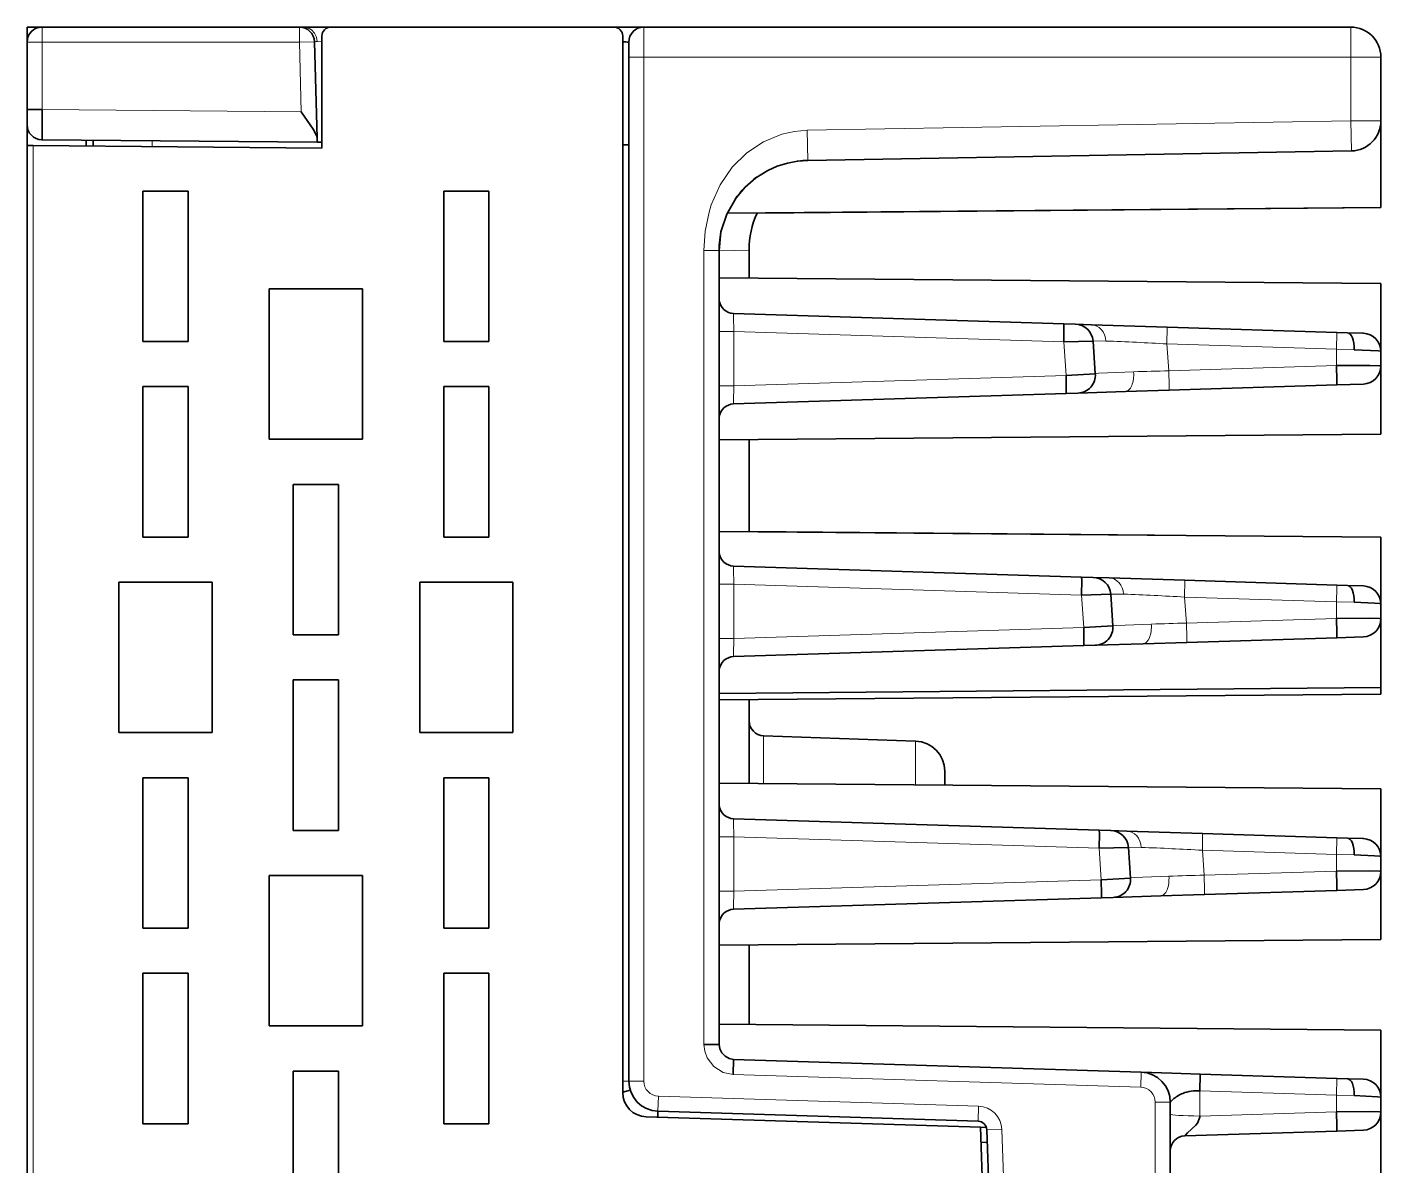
# Model space of a CAD drawing. Extents: x -45 to 645, y -160 to 467.
# Drawn here: x 187.26 to 232.26, y -22.95 to 14.91 of the extents above; entities that cross this region are included whole.
import ezdxf

# ---------------------------------------------------------------- set-up
doc = ezdxf.new("R2010")
doc.units = 0

msp = doc.modelspace()

# ---------------------------------------------------------------- linework, layer by layer
at = {"color": 7, "lineweight": 35, "ltscale": 0.019302}
msp.add_line((187.259, 14.135), (187.259, 14.907), dxfattribs=at)
at = {"color": 7, "lineweight": 35, "ltscale": 0.012325}
msp.add_line((187.752, 14.907), (187.259, 14.907), dxfattribs=at)
at = {"color": 7, "lineweight": 35, "ltscale": 0.213839}
msp.add_line((196.313, 14.907), (187.759, 14.907), dxfattribs=at)
at = {"color": 7, "lineweight": 13, "ltscale": 0.0125}
for p, q in [((187.759, 14.407), (187.759, 14.907)), ((196.313, 14.907), (196.313, 14.407)), ((187.759, 14.407), (187.259, 14.407)), ((196.813, 14.421), (196.313, 14.407)), ((207.759, 13.907), (207.259, 13.907)), ((209.759, 7.477), (210.259, 7.477)), ((207.759, -20.128), (207.259, -20.128)), ((224.275, -20.332), (224.291, -19.832)), ((208.244, -20.628), (208.228, -21.128)), ((218.886, -20.963), (218.87, -21.462)), ((224.759, -20.832), (225.259, -20.832))]:
    msp.add_line(p, q, dxfattribs=at)
at = {"color": 7, "lineweight": 35, "ltscale": 0.004171}
msp.add_line((196.48, 14.907), (196.313, 14.907), dxfattribs=at)
at = {"color": 7, "lineweight": 35, "ltscale": 0.020822}
msp.add_line((197.313, 14.907), (196.48, 14.907), dxfattribs=at)
at = {"color": 7, "lineweight": 13, "ltscale": 9.4e-05}
msp.add_line((197.313, 14.907), (197.313, 14.904), dxfattribs=at)
at = {"color": 7, "lineweight": 35, "ltscale": 0.001139}
msp.add_line((197.358, 14.907), (197.313, 14.907), dxfattribs=at)
at = {"color": 7, "lineweight": 35, "ltscale": 0.235}
msp.add_line((206.759, 14.907), (197.359, 14.907), dxfattribs=at)
at = {"color": 7, "lineweight": 35, "ltscale": 0.025004}
msp.add_line((207.759, 14.907), (206.759, 14.907), dxfattribs=at)
at = {"color": 7, "lineweight": 13, "ltscale": 0.025}
for p, q in [((207.759, 13.907), (207.759, 14.907)), ((231.259, 14.907), (231.259, 13.907)), ((232.259, 13.907), (231.259, 13.907)), ((231.259, 11.792), (231.277, 10.792)), ((232.259, 11.792), (231.259, 11.792)), ((213.189, 11.476), (213.207, 10.477))]:
    msp.add_line(p, q, dxfattribs=at)
at = {"color": 7, "lineweight": 35}
for p, q in [((231.259, 14.907), (207.759, 14.907)), ((207.059, -20.512), (207.059, 14.607)), ((207.259, 13.907), (207.259, -20.128)), ((187.259, -144.593), (187.259, 10.968)), ((232.259, 8.907), (210.528, 8.718)), ((232.259, 8.907), (210.528, 8.718)), ((232.259, 8.907), (211.524, 8.727)), ((210.259, 7.477), (210.259, -18.907)), ((232.259, 6.379), (210.259, 6.571)), ((232.259, 1.379), (210.259, 1.187)), ((232.259, 1.379), (210.259, 1.187)), ((232.259, -2.047), (210.259, -1.855)), ((232.259, -7.047), (210.259, -7.239)), ((232.259, -7.262), (210.259, -7.454)), ((232.259, -10.416), (210.259, -10.224)), ((232.259, -15.416), (210.259, -15.608)), ((232.259, -15.416), (210.259, -15.608)), ((232.259, -18.43), (210.259, -18.238)), ((225.259, -20.832), (225.259, -95.911))]:
    msp.add_line(p, q, dxfattribs=at)
at = {"color": 7, "lineweight": 35, "ltscale": 0.000504}
msp.add_line((208.239, 14.907), (208.259, 14.907), dxfattribs=at)
at = {"color": 7, "lineweight": 35, "ltscale": 0.056088}
msp.add_line((187.259, 14.407), (187.259, 12.164), dxfattribs=at)
at = {"color": 7, "lineweight": 13, "ltscale": 0.213839}
msp.add_line((187.759, 14.407), (196.313, 14.407), dxfattribs=at)
at = {"color": 7, "lineweight": 13, "ltscale": 0.056088}
msp.add_line((187.759, 12.164), (187.759, 14.407), dxfattribs=at)
at = {"color": 7, "lineweight": 13, "ltscale": 0.057987}
msp.add_line((196.313, 14.407), (196.374, 12.089), dxfattribs=at)
at = {"color": 7, "lineweight": 35, "ltscale": 0.080089}
msp.add_line((196.897, 11.218), (196.813, 14.421), dxfattribs=at)
at = {"color": 7, "lineweight": 13, "ltscale": 0.004081}
msp.add_line((196.896, 14.423), (197.059, 14.422), dxfattribs=at)
at = {"color": 7, "lineweight": 35, "ltscale": 0.093119}
msp.add_line((197.059, 14.607), (197.059, 10.883), dxfattribs=at)
at = {"color": 7, "lineweight": 35, "ltscale": 0.0125}
for p, q in [((207.259, 14.407), (207.259, 13.907)), ((187.259, 12.164), (187.759, 12.164)), ((209.759, -18.907), (210.259, -18.907)), ((210.728, -19.906), (210.744, -19.407))]:
    msp.add_line(p, q, dxfattribs=at)
at = {"color": 7, "lineweight": 35, "ltscale": 0.079178}
msp.add_line((187.259, 10.968), (187.259, 14.135), dxfattribs=at)
at = {"color": 7, "lineweight": 13}
for p, q in [((207.759, -20.128), (207.759, 13.907)), ((231.259, 13.907), (207.759, 13.907)), ((187.459, -144.593), (187.459, 10.966)), ((209.759, 7.477), (209.759, -18.907)), ((224.759, -20.832), (224.759, -95.911))]:
    msp.add_line(p, q, dxfattribs=at)
at = {"color": 7, "lineweight": 13, "ltscale": 0.052892}
msp.add_line((231.259, 13.907), (231.259, 11.792), dxfattribs=at)
at = {"color": 7, "lineweight": 35, "ltscale": 0.052892}
msp.add_line((232.259, 11.792), (232.259, 13.907), dxfattribs=at)
at = {"color": 7, "lineweight": 35, "ltscale": 0.012276}
msp.add_line((187.259, 12.164), (187.259, 11.673), dxfattribs=at)
at = {"color": 7, "lineweight": 35, "ltscale": 0.024996}
msp.add_line((187.755, 11.164), (187.759, 12.164), dxfattribs=at)
at = {"color": 7, "lineweight": 13, "ltscale": 0.215371}
msp.add_line((187.759, 12.164), (196.374, 12.089), dxfattribs=at)
at = {"color": 7, "lineweight": 13, "ltscale": 0.451814}
msp.add_line((231.259, 11.792), (213.189, 11.476), dxfattribs=at)
at = {"color": 7, "lineweight": 35, "ltscale": 0.009608}
msp.add_line((232.259, 11.407), (232.259, 11.792), dxfattribs=at)
at = {"color": 7, "lineweight": 35, "ltscale": 0.000244}
msp.add_line((187.259, 11.663), (187.259, 11.673), dxfattribs=at)
at = {"color": 7, "lineweight": 35, "ltscale": 0.000454}
msp.add_line((187.259, 11.646), (187.259, 11.664), dxfattribs=at)
at = {"color": 7, "lineweight": 35, "ltscale": 0.0625}
msp.add_line((232.259, 8.907), (232.259, 11.407), dxfattribs=at)
at = {"color": 7, "lineweight": 35, "ltscale": 0.005}
for p, q in [((187.459, 10.966), (187.259, 10.968)), ((207.259, 10.994), (207.059, 10.996))]:
    msp.add_line(p, q, dxfattribs=at)
at = {"color": 7, "lineweight": 35, "ltscale": 0.240009}
msp.add_line((187.459, 10.966), (197.059, 10.883), dxfattribs=at)
at = {"color": 7, "lineweight": 35, "ltscale": 0.228645}
msp.add_line((187.755, 11.164), (196.9, 11.084), dxfattribs=at)
at = {"color": 7, "lineweight": 35, "ltscale": 0.005002}
for p, q in [((189.219, 10.951), (189.218, 11.151)), ((189.455, 11.149), (189.455, 10.949))]:
    msp.add_line(p, q, dxfattribs=at)
at = {"color": 7, "lineweight": 13, "ltscale": 0.005002}
msp.add_line((191.42, 11.132), (191.42, 10.932), dxfattribs=at)
at = {"color": 7, "lineweight": 35, "ltscale": 0.003351}
msp.add_line((196.9, 11.084), (196.897, 11.218), dxfattribs=at)
at = {"color": 7, "lineweight": 35, "ltscale": 0.003951}
msp.add_line((197.058, 11.083), (196.9, 11.084), dxfattribs=at)
at = {"color": 7, "lineweight": 35, "ltscale": 0.451814}
msp.add_line((231.277, 10.792), (213.207, 10.477), dxfattribs=at)
at = {"color": 7, "lineweight": 35, "ltscale": 0.125}
for p, q in [((191.109, 4.457), (191.109, 9.457)), ((192.609, 9.457), (192.609, 4.457)), ((201.109, 4.457), (201.109, 9.457)), ((202.609, 9.457), (202.609, 4.457)), ((195.309, 1.207), (195.309, 6.207)), ((198.409, 6.207), (198.409, 1.207)), ((191.109, -2.043), (191.109, 2.957)), ((192.609, 2.957), (192.609, -2.043)), ((201.109, -2.043), (201.109, 2.957)), ((202.609, 2.957), (202.609, -2.043)), ((196.109, -5.293), (196.109, -0.293)), ((197.609, -0.293), (197.609, -5.293)), ((190.309, -8.543), (190.309, -3.543)), ((193.409, -3.543), (193.409, -8.543)), ((200.309, -8.543), (200.309, -3.543)), ((203.409, -3.543), (203.409, -8.543)), ((196.109, -11.793), (196.109, -6.793)), ((197.609, -6.793), (197.609, -11.793)), ((191.109, -15.043), (191.109, -10.043)), ((192.609, -10.043), (192.609, -15.043)), ((201.109, -15.043), (201.109, -10.043)), ((202.609, -10.043), (202.609, -15.043)), ((195.309, -18.293), (195.309, -13.293)), ((198.409, -13.293), (198.409, -18.293)), ((191.109, -21.543), (191.109, -16.543)), ((192.609, -16.543), (192.609, -21.543)), ((201.109, -21.543), (201.109, -16.543)), ((202.609, -16.543), (202.609, -21.543)), ((196.109, -24.793), (196.109, -19.793)), ((197.609, -19.793), (197.609, -24.793))]:
    msp.add_line(p, q, dxfattribs=at)
at = {"color": 7, "lineweight": 35, "ltscale": 0.0375}
for p, q in [((191.109, 9.457), (192.609, 9.457)), ((201.109, 9.457), (202.609, 9.457)), ((192.609, 4.457), (191.109, 4.457)), ((202.609, 4.457), (201.109, 4.457)), ((191.109, 2.957), (192.609, 2.957)), ((201.109, 2.957), (202.609, 2.957)), ((196.109, -0.293), (197.609, -0.293)), ((192.609, -2.043), (191.109, -2.043)), ((202.609, -2.043), (201.109, -2.043)), ((197.609, -5.293), (196.109, -5.293)), ((196.109, -6.793), (197.609, -6.793)), ((191.109, -10.043), (192.609, -10.043)), ((201.109, -10.043), (202.609, -10.043)), ((197.609, -11.793), (196.109, -11.793)), ((192.609, -15.043), (191.109, -15.043)), ((202.609, -15.043), (201.109, -15.043)), ((191.109, -16.543), (192.609, -16.543)), ((201.109, -16.543), (202.609, -16.543)), ((196.109, -19.793), (197.609, -19.793)), ((192.609, -21.543), (191.109, -21.543)), ((202.609, -21.543), (201.109, -21.543))]:
    msp.add_line(p, q, dxfattribs=at)
at = {"color": 7, "lineweight": 13, "ltscale": 0.025012}
msp.add_line((211.259, 7.494), (210.259, 7.472), dxfattribs=at)
at = {"color": 7, "lineweight": 35, "ltscale": 0.023298}
msp.add_line((211.259, 7.494), (211.259, 6.563), dxfattribs=at)
at = {"color": 7, "lineweight": 35, "ltscale": 0.056267}
msp.add_line((232.259, 4.129), (232.259, 6.379), dxfattribs=at)
at = {"color": 7, "lineweight": 35, "ltscale": 0.0775}
for p, q in [((195.309, 6.207), (198.409, 6.207)), ((198.409, 1.207), (195.309, 1.207)), ((190.309, -3.543), (193.409, -3.543)), ((200.309, -3.543), (203.409, -3.543)), ((193.409, -8.543), (190.309, -8.543)), ((203.409, -8.543), (200.309, -8.543)), ((195.309, -13.293), (198.409, -13.293)), ((198.409, -18.293), (195.309, -18.293))]:
    msp.add_line(p, q, dxfattribs=at)
at = {"color": 7, "lineweight": 35, "ltscale": 0.000587}
for p, q in [((210.263, 5.826), (210.259, 5.849)), ((210.263, -2.57), (210.259, -2.546)), ((210.263, -10.969), (210.259, -10.945))]:
    msp.add_line(p, q, dxfattribs=at)
at = {"color": 7, "lineweight": 35, "ltscale": 0.274527}
msp.add_line((210.744, 5.386), (221.719, 5.041), dxfattribs=at)
at = {"color": 7, "lineweight": 35, "ltscale": 0.009468}
for p, q in [((222.098, 5.03), (221.719, 5.041)), ((223.275, -11.802), (222.896, -11.79))]:
    msp.add_line(p, q, dxfattribs=at)
at = {"color": 7, "lineweight": 35, "ltscale": 0.013277}
for p, q in [((222.641, 5.012), (222.111, 5.029)), ((223.23, -3.401), (222.699, -3.385)), ((223.818, -11.819), (223.287, -11.802))]:
    msp.add_line(p, q, dxfattribs=at)
at = {"color": 7, "lineweight": 35, "ltscale": 0.062887}
for p, q in [((225.156, 4.933), (222.641, 5.012)), ((225.744, -3.48), (223.23, -3.401)), ((226.333, -11.898), (223.818, -11.819))]:
    msp.add_line(p, q, dxfattribs=at)
at = {"color": 7, "lineweight": 13, "ltscale": 0.012173}
for p, q in [((210.259, 4.786), (210.746, 4.786)), ((210.746, 2.983), (210.259, 2.983)), ((210.259, -3.609), (210.746, -3.609)), ((210.746, -5.419), (210.259, -5.419)), ((210.259, -12.008), (210.746, -12.008)), ((210.746, -13.818), (210.259, -13.818))]:
    msp.add_line(p, q, dxfattribs=at)
at = {"color": 7, "lineweight": 13, "ltscale": 0.045083}
msp.add_line((210.746, 4.786), (210.746, 2.983), dxfattribs=at)
at = {"color": 7, "lineweight": 13, "ltscale": 0.274382}
msp.add_line((210.746, 4.786), (221.716, 4.442), dxfattribs=at)
at = {"color": 7, "lineweight": 35, "ltscale": 0.141025}
msp.add_line((230.794, 4.756), (225.156, 4.933), dxfattribs=at)
at = {"color": 7, "lineweight": 35, "ltscale": 0.008854}
for p, q in [((231.148, 4.745), (230.794, 4.756)), ((231.148, -3.65), (230.794, -3.639)), ((231.148, -12.049), (230.794, -12.038)), ((231.148, -20.048), (230.794, -20.037))]:
    msp.add_line(p, q, dxfattribs=at)
at = {"color": 7, "lineweight": 35, "ltscale": 0.013265}
for p, q in [((231.678, 4.728), (231.148, 4.745)), ((231.678, -3.667), (231.148, -3.65)), ((231.678, -20.064), (231.148, -20.048))]:
    msp.add_line(p, q, dxfattribs=at)
at = {"color": 7, "lineweight": 35, "ltscale": 0.000606}
for p, q in [((231.679, 4.728), (231.655, 4.729)), ((231.679, -12.066), (231.655, -12.065))]:
    msp.add_line(p, q, dxfattribs=at)
at = {"color": 7, "lineweight": 35, "ltscale": 0.024363}
for p, q in [((221.716, 4.442), (222.69, 4.471)), ((222.304, -3.972), (223.278, -3.943)), ((222.893, -12.389), (223.867, -12.36))]:
    msp.add_line(p, q, dxfattribs=at)
at = {"color": 7, "lineweight": 13, "ltscale": 0.027853}
msp.add_line((221.716, 4.442), (221.794, 3.33), dxfattribs=at)
at = {"color": 7, "lineweight": 35, "ltscale": 0.027238}
msp.add_line((222.69, 4.471), (222.766, 3.384), dxfattribs=at)
at = {"color": 7, "lineweight": 13, "ltscale": 0.141025}
msp.add_line((230.785, 4.198), (225.147, 4.376), dxfattribs=at)
at = {"color": 7, "lineweight": 13, "ltscale": 0.022452}
msp.add_line((225.147, 4.376), (225.21, 3.48), dxfattribs=at)
at = {"color": 7, "lineweight": 13, "ltscale": 0.014753}
for p, q in [((231.375, 4.184), (230.785, 4.198)), ((230.785, -4.197), (231.375, -4.212)), ((231.375, -12.611), (230.785, -12.596)), ((231.375, -20.609), (230.785, -20.595))]:
    msp.add_line(p, q, dxfattribs=at)
at = {"color": 7, "lineweight": 13, "ltscale": 0.013587}
msp.add_line((230.785, 3.655), (230.785, 4.198), dxfattribs=at)
at = {"color": 7, "lineweight": 35, "ltscale": 0.012197}
msp.add_line((232.259, 4.129), (232.259, 3.641), dxfattribs=at)
at = {"color": 7, "lineweight": 35, "ltscale": 0.012216}
msp.add_line((232.26, 3.64), (232.26, 4.129), dxfattribs=at)
at = {"color": 7, "lineweight": 13, "ltscale": 0.139459}
msp.add_line((225.21, 3.48), (230.785, 3.655), dxfattribs=at)
at = {"color": 7, "lineweight": 35, "ltscale": 0.001037}
for p, q in [((230.787, 3.613), (230.785, 3.655)), ((230.787, -4.789), (230.785, -4.748)), ((230.787, -13.188), (230.785, -13.147)), ((230.785, -21.146), (230.787, -21.188))]:
    msp.add_line(p, q, dxfattribs=at)
at = {"color": 7, "lineweight": 35, "ltscale": 0.010234}
for p, q in [((230.796, 3.204), (230.787, 3.613)), ((230.796, -5.198), (230.787, -4.789)), ((230.796, -13.597), (230.787, -13.188)), ((230.787, -21.188), (230.796, -21.597))]:
    msp.add_line(p, q, dxfattribs=at)
at = {"color": 7, "lineweight": 35, "ltscale": 0.056535}
msp.add_line((232.259, 1.379), (232.259, 3.641), dxfattribs=at)
at = {"color": 7, "lineweight": 13, "ltscale": 0.276326}
msp.add_line((210.746, 2.983), (221.794, 3.33), dxfattribs=at)
at = {"color": 7, "lineweight": 35, "ltscale": 0.024354}
for p, q in [((221.794, 3.33), (222.766, 3.384)), ((222.38, -5.054), (223.353, -5)), ((222.966, -13.434), (223.939, -13.38))]:
    msp.add_line(p, q, dxfattribs=at)
at = {"color": 7, "lineweight": 13, "ltscale": 0.001037}
for p, q in [((225.211, 3.438), (225.21, 3.48)), ((225.797, -4.946), (225.796, -4.904)), ((226.383, -13.326), (226.382, -13.285))]:
    msp.add_line(p, q, dxfattribs=at)
at = {"color": 7, "lineweight": 13, "ltscale": 0.010234}
for p, q in [((225.221, 3.029), (225.211, 3.438)), ((225.807, -5.355), (225.797, -4.946)), ((226.393, -13.736), (226.383, -13.326))]:
    msp.add_line(p, q, dxfattribs=at)
at = {"color": 7, "lineweight": 35, "ltscale": 0.27647}
msp.add_line((210.744, 2.383), (221.797, 2.731), dxfattribs=at)
at = {"color": 7, "lineweight": 35, "ltscale": 0.009746}
for p, q in [((221.797, 2.731), (222.187, 2.743)), ((222.969, -14.034), (223.359, -14.022))]:
    msp.add_line(p, q, dxfattribs=at)
at = {"color": 7, "lineweight": 35, "ltscale": 0.03957}
msp.add_line((222.186, 2.743), (223.768, 2.793), dxfattribs=at)
at = {"color": 7, "lineweight": 35, "ltscale": 0.036262}
for p, q in [((223.768, 2.793), (225.218, 2.838)), ((224.355, -5.592), (225.804, -5.546))]:
    msp.add_line(p, q, dxfattribs=at)
at = {"color": 7, "lineweight": 35, "ltscale": 0.139458}
msp.add_line((225.218, 2.838), (230.794, 3.013), dxfattribs=at)
at = {"color": 7, "lineweight": 35, "ltscale": 0.022051}
for p, q in [((230.794, 3.013), (231.675, 3.041)), ((230.794, -5.389), (231.675, -5.361)), ((230.794, -13.788), (231.675, -13.76)), ((230.794, -21.788), (231.675, -21.76))]:
    msp.add_line(p, q, dxfattribs=at)
at = {"color": 7, "lineweight": 35, "ltscale": 7.2e-05}
for p, q in [((231.675, 3.041), (231.678, 3.041)), ((231.675, -5.361), (231.678, -5.361)), ((231.675, -13.76), (231.678, -13.76)), ((231.675, -21.76), (231.678, -21.76))]:
    msp.add_line(p, q, dxfattribs=at)
at = {"color": 7, "lineweight": 35, "ltscale": 0.000594}
for p, q in [((210.263, 1.944), (210.259, 1.921)), ((210.263, -14.857), (210.259, -14.881))]:
    msp.add_line(p, q, dxfattribs=at)
at = {"color": 7, "lineweight": 35, "ltscale": 0.076515}
msp.add_line((211.259, 1.196), (211.259, -1.864), dxfattribs=at)
at = {"color": 7, "lineweight": 35, "ltscale": 0.336861}
msp.add_line((224.733, -1.982), (211.259, -1.864), dxfattribs=at)
at = {"color": 7, "lineweight": 35, "ltscale": 0.055132}
msp.add_line((232.259, -4.253), (232.259, -2.047), dxfattribs=at)
at = {"color": 7, "lineweight": 35, "ltscale": 0.289243}
msp.add_line((210.744, -3.009), (222.308, -3.372), dxfattribs=at)
at = {"color": 7, "lineweight": 35, "ltscale": 0.009789}
msp.add_line((222.699, -3.385), (222.308, -3.372), dxfattribs=at)
at = {"color": 7, "lineweight": 35, "ltscale": 0.126309}
msp.add_line((230.794, -3.639), (225.744, -3.48), dxfattribs=at)
at = {"color": 7, "lineweight": 13, "ltscale": 0.045264}
for p, q in [((210.746, -3.609), (210.746, -5.419)), ((210.746, -12.008), (210.746, -13.818))]:
    msp.add_line(p, q, dxfattribs=at)
at = {"color": 7, "lineweight": 13, "ltscale": 0.289098}
msp.add_line((210.746, -3.609), (222.304, -3.972), dxfattribs=at)
at = {"color": 7, "lineweight": 13, "ltscale": 0.027109}
msp.add_line((222.304, -3.972), (222.38, -5.054), dxfattribs=at)
at = {"color": 7, "lineweight": 35, "ltscale": 0.026494}
msp.add_line((223.279, -3.943), (223.353, -5), dxfattribs=at)
at = {"color": 7, "lineweight": 13, "ltscale": 0.126309}
msp.add_line((225.736, -4.038), (230.785, -4.197), dxfattribs=at)
at = {"color": 7, "lineweight": 13, "ltscale": 0.021708}
msp.add_line((225.736, -4.038), (225.796, -4.904), dxfattribs=at)
at = {"color": 7, "lineweight": 13, "ltscale": 0.013768}
for p, q in [((230.785, -4.748), (230.785, -4.197)), ((230.785, -13.147), (230.785, -12.596))]:
    msp.add_line(p, q, dxfattribs=at)
at = {"color": 7, "lineweight": 35, "ltscale": 0.012378}
for p, q in [((232.259, -4.267), (232.259, -4.762)), ((232.259, -12.665), (232.259, -13.161)), ((232.259, -12.665), (232.259, -13.161))]:
    msp.add_line(p, q, dxfattribs=at)
at = {"color": 7, "lineweight": 13, "ltscale": 0.124795}
msp.add_line((230.785, -4.748), (225.796, -4.904), dxfattribs=at)
at = {"color": 7, "lineweight": 35, "ltscale": 0.057144}
msp.add_line((232.259, -7.047), (232.259, -4.762), dxfattribs=at)
at = {"color": 7, "lineweight": 13, "ltscale": 0.29099}
msp.add_line((210.746, -5.419), (222.38, -5.054), dxfattribs=at)
at = {"color": 7, "lineweight": 35, "ltscale": 0.124794}
msp.add_line((225.804, -5.546), (230.794, -5.389), dxfattribs=at)
at = {"color": 7, "lineweight": 35, "ltscale": 0.291134}
msp.add_line((210.744, -6.019), (222.383, -5.653), dxfattribs=at)
at = {"color": 7, "lineweight": 35, "ltscale": 0.009515}
msp.add_line((222.383, -5.653), (222.764, -5.642), dxfattribs=at)
at = {"color": 7, "lineweight": 35, "ltscale": 0.000137}
msp.add_line((222.769, -5.641), (222.764, -5.642), dxfattribs=at)
at = {"color": 7, "lineweight": 35, "ltscale": 0.039568}
for p, q in [((222.773, -5.641), (224.355, -5.592)), ((223.359, -14.022), (224.941, -13.972))]:
    msp.add_line(p, q, dxfattribs=at)
at = {"color": 7, "lineweight": 35, "ltscale": 0.000586}
msp.add_line((210.263, -6.459), (210.259, -6.482), dxfattribs=at)
at = {"color": 7, "lineweight": 35, "ltscale": 0.005356}
msp.add_line((232.259, -7.262), (232.259, -7.047), dxfattribs=at)
at = {"color": 7, "lineweight": 35, "ltscale": 0.069696}
msp.add_line((211.259, -10.233), (211.259, -7.445), dxfattribs=at)
at = {"color": 7, "lineweight": 13, "ltscale": 0.039579}
msp.add_line((211.742, -8.65), (211.742, -10.233), dxfattribs=at)
at = {"color": 7, "lineweight": 35, "ltscale": 0.126386}
msp.add_line((211.742, -8.65), (216.794, -8.826), dxfattribs=at)
at = {"color": 7, "lineweight": 13, "ltscale": 0.02064}
msp.add_line((216.794, -8.826), (216.794, -9.652), dxfattribs=at)
at = {"color": 7, "lineweight": 13, "ltscale": 0.01563}
msp.add_line((216.794, -9.652), (216.794, -10.277), dxfattribs=at)
at = {"color": 7, "lineweight": 35, "ltscale": 0.011452}
msp.add_line((217.759, -9.825), (217.759, -10.284), dxfattribs=at)
at = {"color": 7, "lineweight": 35, "ltscale": 0.055869}
msp.add_line((232.259, -12.651), (232.259, -10.416), dxfattribs=at)
at = {"color": 7, "lineweight": 35, "ltscale": 0.303965}
msp.add_line((210.744, -11.408), (222.896, -11.79), dxfattribs=at)
at = {"color": 7, "lineweight": 13, "ltscale": 0.30382}
msp.add_line((210.746, -12.008), (222.893, -12.389), dxfattribs=at)
at = {"color": 7, "lineweight": 35, "ltscale": 0.111587}
msp.add_line((230.794, -12.038), (226.333, -11.898), dxfattribs=at)
at = {"color": 7, "lineweight": 35, "ltscale": 0.012679}
msp.add_line((231.655, -12.065), (231.148, -12.049), dxfattribs=at)
at = {"color": 7, "lineweight": 13, "ltscale": 0.026184}
msp.add_line((222.893, -12.389), (222.966, -13.434), dxfattribs=at)
at = {"color": 7, "lineweight": 35, "ltscale": 0.025569}
msp.add_line((223.867, -12.36), (223.939, -13.38), dxfattribs=at)
at = {"color": 7, "lineweight": 13, "ltscale": 0.111587}
msp.add_line((230.785, -12.596), (226.324, -12.456), dxfattribs=at)
at = {"color": 7, "lineweight": 13, "ltscale": 0.020783}
msp.add_line((226.324, -12.456), (226.382, -13.285), dxfattribs=at)
at = {"color": 7, "lineweight": 13, "ltscale": 0.305648}
msp.add_line((210.746, -13.818), (222.966, -13.434), dxfattribs=at)
at = {"color": 7, "lineweight": 13, "ltscale": 0.110137}
msp.add_line((226.382, -13.285), (230.785, -13.147), dxfattribs=at)
at = {"color": 7, "lineweight": 35, "ltscale": 0.056388}
msp.add_line((232.259, -15.416), (232.259, -13.161), dxfattribs=at)
at = {"color": 7, "lineweight": 35, "ltscale": 0.036261}
msp.add_line((224.941, -13.972), (226.391, -13.926), dxfattribs=at)
at = {"color": 7, "lineweight": 35, "ltscale": 0.110137}
msp.add_line((226.391, -13.926), (230.794, -13.788), dxfattribs=at)
at = {"color": 7, "lineweight": 35, "ltscale": 0.305792}
msp.add_line((210.744, -14.418), (222.969, -14.034), dxfattribs=at)
at = {"color": 7, "lineweight": 35, "ltscale": 0.066195}
msp.add_line((211.259, -18.247), (211.259, -15.599), dxfattribs=at)
at = {"color": 7, "lineweight": 35, "ltscale": 0.055855}
msp.add_line((232.259, -18.43), (232.259, -20.664), dxfattribs=at)
at = {"color": 7, "lineweight": 35, "ltscale": 0.338845}
msp.add_line((210.744, -19.407), (224.291, -19.832), dxfattribs=at)
at = {"color": 7, "lineweight": 13, "ltscale": 0.005001}
msp.add_line((207.059, -20.126), (207.259, -20.128), dxfattribs=at)
at = {"color": 7, "lineweight": 13, "ltscale": 0.338845}
msp.add_line((210.728, -19.906), (224.275, -20.332), dxfattribs=at)
at = {"color": 7, "lineweight": 35, "ltscale": 0.025579}
msp.add_line((224.291, -19.832), (225.313, -19.864), dxfattribs=at)
at = {"color": 7, "lineweight": 35, "ltscale": 0.023442}
msp.add_line((226.25, -19.894), (225.313, -19.864), dxfattribs=at)
at = {"color": 7, "lineweight": 35, "ltscale": 0.113647}
msp.add_line((230.794, -20.037), (226.25, -19.894), dxfattribs=at)
at = {"color": 7, "lineweight": 35, "ltscale": 0.006388}
msp.add_line((207.304, -20.424), (207.06, -20.5), dxfattribs=at)
at = {"color": 7, "lineweight": 13, "ltscale": 0.266194}
msp.add_line((218.886, -20.963), (208.244, -20.628), dxfattribs=at)
at = {"color": 7, "lineweight": 13, "ltscale": 0.020927}
msp.add_line((226.242, -20.452), (226.242, -21.289), dxfattribs=at)
at = {"color": 7, "lineweight": 13, "ltscale": 0.113647}
for p, q in [((230.785, -20.595), (226.242, -20.452)), ((226.242, -21.289), (230.785, -21.146))]:
    msp.add_line(p, q, dxfattribs=at)
at = {"color": 7, "lineweight": 13, "ltscale": 0.013787}
msp.add_line((230.785, -21.146), (230.785, -20.595), dxfattribs=at)
at = {"color": 7, "lineweight": 35, "ltscale": 0.012398}
for p, q in [((232.259, -21.16), (232.259, -20.664)), ((232.259, -20.664), (232.259, -21.16))]:
    msp.add_line(p, q, dxfattribs=at)
at = {"color": 7, "lineweight": 35, "ltscale": 0.266194}
msp.add_line((218.87, -21.462), (208.228, -21.128), dxfattribs=at)
at = {"color": 7, "lineweight": 13, "ltscale": 0.000293}
msp.add_line((225.345, -20.742), (225.337, -20.751), dxfattribs=at)
at = {"color": 7, "lineweight": 35, "ltscale": 0.277957}
msp.add_line((218.947, -21.661), (207.834, -21.312), dxfattribs=at)
at = {"color": 7, "lineweight": 35, "ltscale": 0.001045}
msp.add_line((226.242, -21.289), (226.238, -21.33), dxfattribs=at)
at = {"color": 7, "lineweight": 35, "ltscale": 0.056748}
msp.add_line((232.259, -21.16), (232.259, -23.43), dxfattribs=at)
at = {"color": 7, "lineweight": 35, "ltscale": 0.066196}
msp.add_line((219.039, -24.307), (218.947, -21.661), dxfattribs=at)
at = {"color": 7, "lineweight": 35, "ltscale": 0.004965}
msp.add_line((218.947, -21.661), (219.145, -21.667), dxfattribs=at)
at = {"color": 7, "lineweight": 13, "ltscale": 0.012464}
msp.add_line((219.659, -21.734), (219.161, -21.752), dxfattribs=at)
at = {"color": 7, "lineweight": 35, "ltscale": 0.058922}
msp.add_line((219.243, -24.107), (219.161, -21.752), dxfattribs=at)
at = {"color": 7, "lineweight": 13, "ltscale": 0.058922}
msp.add_line((219.743, -24.09), (219.66, -21.734), dxfattribs=at)
at = {"color": 7, "lineweight": 35, "ltscale": 0.126319}
msp.add_line((225.744, -21.946), (230.794, -21.788), dxfattribs=at)
at = {"color": 7, "lineweight": 35, "ltscale": 0.005275}
msp.add_line((218.964, -22.162), (219.175, -22.168), dxfattribs=at)
at = {"color": 7, "lineweight": 13}
for points in [[(196.48, 14.907), (196.601, 14.886), (196.717, 14.819), (196.814, 14.706), (196.874, 14.568), (196.896, 14.423)], [(213.189, 11.476), (212.763, 11.439), (212.347, 11.344), (211.732, 11.089), (211.179, 10.722), (210.696, 10.246), (210.295, 9.661), (210, 8.998), (209.926, 8.757), (209.8, 8.119), (209.759, 7.477)], [(210.744, 5.386), (210.743, 5.385), (210.741, 5.375), (210.739, 5.297), (210.746, 4.786)], [(225.156, 4.933), (225.156, 4.932), (225.157, 4.924), (225.147, 4.376)], [(230.794, 4.756), (230.794, 4.755), (230.795, 4.747), (230.785, 4.198)], [(222.69, 4.471), (222.691, 4.472), (222.693, 4.473), (222.712, 4.475), (223.117, 4.47)], [(224.04, 3.448), (222.886, 3.4), (222.78, 3.389), (222.768, 3.386), (222.766, 3.385)], [(210.746, 2.983), (210.739, 2.447), (210.742, 2.391), (210.743, 2.384), (210.744, 2.383)], [(210.744, -3.009), (210.743, -3.01), (210.741, -3.02), (210.739, -3.098), (210.746, -3.609)], [(225.744, -3.48), (225.744, -3.481), (225.745, -3.489), (225.736, -4.038)], [(223.279, -3.943), (223.279, -3.942), (223.281, -3.941), (223.3, -3.938), (223.706, -3.943)], [(230.785, -4.197), (230.796, -3.739), (230.795, -3.644), (230.794, -3.639)], [(224.627, -4.936), (223.472, -4.984), (223.366, -4.995), (223.354, -4.998), (223.352, -4.999)], [(210.746, -5.419), (210.739, -5.955), (210.742, -6.012), (210.743, -6.018), (210.744, -6.019)], [(210.744, -11.408), (210.743, -11.409), (210.741, -11.419), (210.739, -11.497), (210.746, -12.008)], [(226.333, -11.898), (226.333, -11.899), (226.334, -11.907), (226.324, -12.456)], [(230.794, -12.038), (230.794, -12.039), (230.795, -12.047), (230.785, -12.596)], [(223.867, -12.36), (223.868, -12.359), (223.87, -12.358), (223.889, -12.356), (224.294, -12.361)], [(225.213, -13.316), (224.058, -13.365), (223.952, -13.375), (223.94, -13.378), (223.938, -13.38)], [(210.746, -13.818), (210.739, -14.354), (210.742, -14.411), (210.743, -14.417), (210.744, -14.418)], [(209.759, -18.907), (209.784, -19.136), (209.864, -19.352), (210.086, -19.643), (210.395, -19.839), (210.728, -19.906)], [(230.794, -20.037), (230.794, -20.038), (230.795, -20.045), (230.785, -20.595)]]:
    msp.add_lwpolyline(points, dxfattribs=at)
at = {"color": 7, "lineweight": 35}
for points in [[(196.374, 12.089), (196.769, 11.518), (196.878, 11.306), (196.897, 11.218)], [(210.259, 7.477), (210.324, 8.096), (210.516, 8.689), (210.825, 9.23), (211.126, 9.587), (211.479, 9.892), (211.877, 10.139), (212.196, 10.282), (212.53, 10.387), (212.866, 10.452), (213.207, 10.477)], [(221.719, 5.041), (221.72, 5.04), (221.722, 5.031), (221.725, 4.946), (221.716, 4.442)], [(231.375, 4.184), (232.182, 4.144), (232.251, 4.133), (232.257, 4.131), (232.258, 4.13), (232.259, 4.129)], [(232.259, 3.642), (232.258, 3.643), (232.253, 3.645), (232.213, 3.65), (231.895, 3.661), (230.785, 3.655)], [(221.794, 3.33), (221.802, 2.84), (221.799, 2.736), (221.798, 2.732), (221.797, 2.731)], [(222.308, -3.372), (222.308, -3.374), (222.31, -3.383), (222.313, -3.467), (222.304, -3.972)], [(231.375, -4.212), (232.048, -4.241), (232.224, -4.257), (232.255, -4.263), (232.259, -4.265), (232.259, -4.266)], [(232.259, -4.761), (232.258, -4.76), (232.253, -4.758), (232.213, -4.752), (231.895, -4.741), (230.785, -4.748)], [(222.38, -5.054), (222.389, -5.544), (222.385, -5.649), (222.384, -5.652), (222.383, -5.653)], [(222.896, -11.79), (222.897, -11.791), (222.899, -11.8), (222.902, -11.885), (222.893, -12.389)], [(231.375, -12.611), (232.048, -12.64), (232.224, -12.656), (232.255, -12.662), (232.259, -12.664), (232.259, -12.665)], [(222.966, -13.434), (222.975, -13.925), (222.971, -14.029), (222.97, -14.032), (222.969, -14.034)], [(232.259, -13.16), (232.258, -13.159), (232.253, -13.157), (232.213, -13.151), (231.895, -13.14), (230.785, -13.147)], [(210.744, -19.407), (210.592, -19.379), (210.458, -19.304), (210.351, -19.194), (210.282, -19.057), (210.259, -18.907)], [(226.25, -19.894), (226.251, -19.895), (226.252, -19.909), (226.242, -20.452)], [(232.259, -20.664), (232.259, -20.663), (232.258, -20.662), (232.255, -20.661), (232.245, -20.658), (232.146, -20.646), (231.375, -20.609)], [(225.337, -20.751), (225.269, -20.817), (225.26, -20.828), (225.259, -20.832)], [(232.259, -21.159), (232.258, -21.158), (232.253, -21.156), (232.213, -21.151), (231.895, -21.14), (230.785, -21.146)], [(226.238, -21.33), (226.164, -21.522), (226.105, -21.594), (225.833, -21.846), (225.751, -21.936), (225.744, -21.945), (225.744, -21.946)]]:
    msp.add_lwpolyline(points, dxfattribs=at)
for centre, radius, start, end in [((187.759, 14.407), 0.5, 90, 180), ((196.313, 14.407), 0.5, 1.5054, 90), ((197.359, 14.607), 0.3, 90, 180), ((206.759, 14.607), 0.3, 0, 90), ((207.759, 14.407), 0.5, 90, 180), ((231.259, 13.907), 1, 0, 90), ((207.098, 12.171), 2.243, 85.878, 90.9907), ((231.259, 11.792), 1, 271, 0), ((187.759, 11.664), 0.5, 180.0724, 269.4938), ((213.259, 7.477), 3, 91.0079, 97.1895), ((213.259, 7.477), 3, 125.701, 145.3633), ((214.262, 7.494), 3.003, 155.8089, 179.9874), ((213.259, 7.477), 3, 166.3417, 179.9996), ((210.759, 5.886), 0.5, 186.9486, 268.2), ((222.092, 4.429), 0.6, 4.0122, 89.433), ((231.659, 4.129), 0.6, 359.9998, 88.2), ((231.659, 4.129), 0.6, 0.0354, 88.21), ((231.659, 3.641), 0.6, 271.7958, 0.0687), ((222.168, 3.343), 0.6, 271.7874, 3.9932), ((229.119, 3.117), 1.679, 356.4755, 2.9912), ((210.759, 1.883), 0.5, 91.8, 173.0512), ((210.759, -2.509), 0.5, 186.9486, 268.2), ((222.68, -3.984), 0.6, 4.0061, 88.2109), ((231.659, -4.267), 0.6, 0.0354, 88.21), ((231.659, -4.762), 0.6, 271.7958, 0.0687), ((222.754, -5.041), 0.6, 271.3063, 3.9936), ((229.119, -5.286), 1.679, 356.4755, 2.9912), ((210.759, -6.519), 0.5, 91.8, 173.0977), ((211.759, -8.15), 0.5, 180, 268), ((216.759, -9.825), 1, 0, 88), ((210.759, -10.908), 0.5, 186.9486, 268.2), ((223.269, -12.402), 0.6, 4.0122, 89.433), ((231.659, -12.665), 0.6, 0.0354, 88.1408), ((223.34, -13.422), 0.6, 271.7874, 3.9932), ((231.659, -13.16), 0.6, 271.7958, 0.0687), ((229.119, -13.685), 1.679, 356.4755, 2.9912), ((210.759, -14.918), 0.5, 91.8, 173.0512), ((208.259, -20.128), 1, 180, 268.2), ((224.259, -20.832), 1, 360, 88.2), ((231.659, -20.664), 0.6, 0.0364, 88.2057), ((207.859, -20.512), 0.8, 180, 268.2), ((226.046, -21.491), 1.025, 111.3832, 133.1263), ((226.147, -21.798), 1.349, 85.9655, 110.6097), ((206.065, -21.218), 2.165, 357.2014, 2.3919), ((218.861, -21.762), 0.3, 2, 88.2), ((229.117, -21.684), 1.681, 356.4789, 2.9868), ((231.659, -21.16), 0.6, 271.7958, 0.0687), ((225.759, -22.446), 0.5, 91.8111, 179.9996)]:
    msp.add_arc(centre, radius, start, end, dxfattribs=at)
at = {"color": 7, "lineweight": 13}
for centre, radius, start, end in [((196.868, 13.81), 0.614, 87.3459, 95.1348), ((219.45, -94.887), 99.426, 86.71526, 87.88624), ((228.236, -132), 135.514, 91.27963, 91.7743), ((223.541, 2.941), 1.681, 356.4789, 2.9868), ((220.039, -103.301), 99.426, 86.71526, 87.88624), ((228.822, -140.385), 135.514, 91.27964, 91.7743), ((224.127, -5.443), 1.681, 356.4789, 2.9868), ((220.627, -111.718), 99.426, 86.71526, 87.88624), ((229.408, -148.765), 135.514, 91.27964, 91.7743), ((224.713, -13.823), 1.681, 356.4789, 2.9868), ((208.259, -20.128), 0.5, 179.9995, 268.2002), ((224.259, -20.832), 0.5, 359.9995, 88.2002), ((218.861, -21.762), 0.8, 2.0076, 88.1924)]:
    msp.add_arc(centre, radius, start, end, dxfattribs=at)
for centre, major_axis, ratio, start_param, end_param in [((222.622, 4.413), (-0.019, -0.6), 0.82762, 1.692919, 3.141593), ((223.75, 3.392), (0.019, -0.6), 0.488678, 6.283185, 7.932433), ((223.211, -4.001), (-0.019, -0.6), 0.82762, 1.692919, 3.141593), ((224.336, -4.992), (0.019, -0.6), 0.488678, 6.283185, 7.932433), ((223.799, -12.418), (-0.019, -0.6), 0.82762, 1.692919, 3.141593), ((224.922, -13.372), (0.019, -0.6), 0.488678, 6.283185, 7.932433), ((226.259, -21.219), (1, 0), 0.069756, 3.141593, 4.694936)]:
    msp.add_ellipse(centre, major_axis=major_axis, ratio=ratio, start_param=start_param, end_param=end_param, dxfattribs=at)
at = {"color": 7, "lineweight": 35}
for centre in [(231.129, 4.145), (231.129, -4.25), (231.129, -12.649), (231.129, -20.647)]:
    msp.add_ellipse(centre, major_axis=(-0.019, -0.6), ratio=0.409754, start_param=1.647342, end_param=3.141593, dxfattribs=at)

doc.saveas('drawing.dxf')
